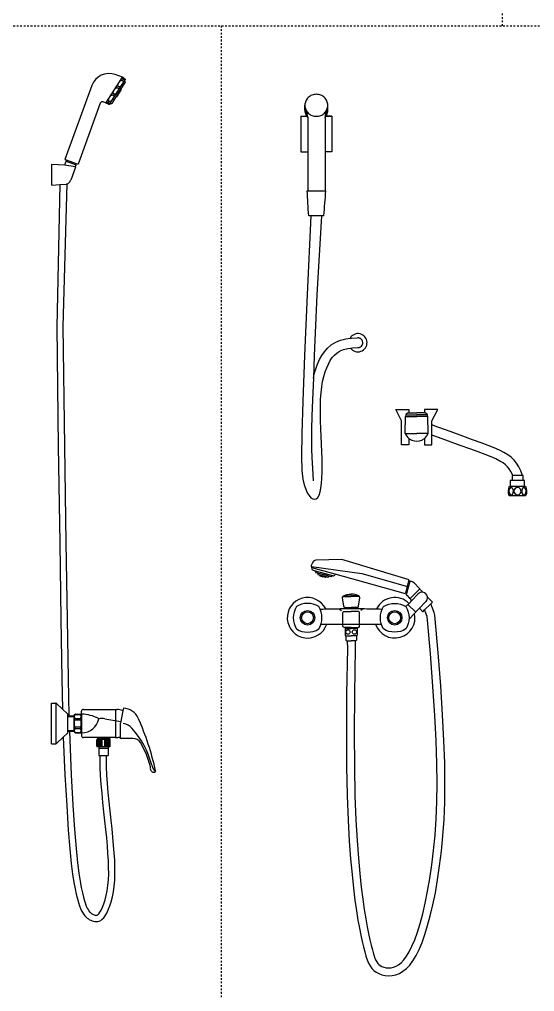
# Model space of a CAD drawing. Header units: inches. Extents: x -292 to 2932, y -132 to 3398.
# Drawn here: x 547.8 to 577.5, y 1055.6 to 1111.6 of the extents above; entities that cross this region are included whole.
import ezdxf

# ---------------------------------------------------------------- set-up
doc = ezdxf.new("R2010")
doc.units = ezdxf.units.IN
doc.header["$MEASUREMENT"] = 0
doc.linetypes.add('CENTER', pattern=[2, 1.25, -0.25, 0.25, -0.25])
doc.linetypes.add('DASHDOT2', pattern=[0.5, 0.25, -0.125, 0, -0.125])

# ---------------------------------------------------------------- blocks, each defined once
blk = doc.blocks.new('showerheads_and_shower_faucets')
at = {"color": 18, "linetype": 'DASHDOT2', "true_color": 0x000000, "transparency": 33554541}
for p, q in [((5115.3, 3386.4), (5115.3, 4796.1)), ((925.3, 3386.4), (7423.1, 3386.4)), ((4704.2, 3386.4), (4704.2, 1769.5))]:
    blk.add_line(p, q, dxfattribs=at)
at = {"color": 18, "true_color": 0x000000, "transparency": 33554541}
for p, q in [((4535.3, 3273.4), (4559.5, 3311.3)), ((4559.5, 3311.2), (4549.2, 3315)), ((4561.9, 3309.7), (4559.4, 3311.3)), ((4514.8, 3298.9), (4475.5, 3191.1)), ((4541.8, 3273), (4562.8, 3305.9)), ((4563.7, 3303.8), (4557.4, 3294)), ((4562.8, 3305.9), (4563.8, 3307.4)), ((4562.8, 3305.9), (4563.6, 3305)), ((4550.1, 3282.6), (4543.9, 3272.9)), ((4557.4, 3294), (4550.1, 3282.6)), ((4550.1, 3282.6), (4550.4, 3282.5)), ((4557.7, 3293.4), (4550.9, 3282.6)), ((4557.4, 3294), (4557.6, 3293.8)), ((4527.2, 3273.1), (4494.8, 3184.1)), ((4539.1, 3271.7), (4531.5, 3275.1)), ((4540.8, 3271.5), (4541.8, 3273)), ((4542.7, 3272.6), (4541.8, 3273)), ((4826.5, 3262.8), (4826.5, 3270.1)), ((4860, 3262.8), (4860, 3270.1)), ((4820.6, 3254), (4829.2, 3254)), ((4857.2, 3254), (4865.9, 3254)), ((4865.9, 3254), (4857.2, 3254)), ((4820.6, 3202.1), (4830.6, 3202.1)), ((4865.9, 3202.1), (4855.9, 3202.1)), ((4475.5, 3182.8), (4456.1, 3183.8)), ((4456.1, 3183.8), (4456.1, 3153.6)), ((4475.5, 3182.8), (4477, 3187.7)), ((4490.5, 3180.1), (4475.5, 3182.8)), ((4477.8, 3190), (4475.7, 3190.7)), ((4477, 3187.7), (4477.8, 3188.2)), ((4477.8, 3188.2), (4477.5, 3188.3)), ((4492.3, 3184.7), (4477.8, 3190)), ((4491.1, 3183.3), (4477.8, 3188.2)), ((4491.4, 3183.2), (4491.1, 3183.3)), ((4491.1, 3183.3), (4491.5, 3182.5)), ((4494.4, 3183.9), (4492.3, 3184.7)), ((4490.8, 3179.7), (4484, 3160.8)), ((4491.5, 3182.5), (4490.5, 3180.1)), ((4490.5, 3180.1), (4490.6, 3180.1)), ((4456.1, 3153.6), (4468, 3154.2)), ((4973.2, 2790.5), (4973.6, 2815.5)), ((4974.4, 2817.8), (4989.9, 2817.8)), ((4977.5, 2820.5), (4978.6, 2820.5)), ((4978.6, 2820.5), (4989.9, 2820.5)), ((5001.2, 2820.5), (4989.9, 2820.5)), ((5005.4, 2817.8), (4989.9, 2817.8)), ((5002.4, 2820.5), (5001.2, 2820.5)), ((5006.7, 2790.5), (5006.2, 2815.5)), ((4973.2, 2790.5), (4989.9, 2790.5)), ((5006.7, 2790.5), (4989.9, 2790.5)), ((4975.7, 2557.2), (4980.2, 2574.6)), ((4980.2, 2574.6), (4980.2, 2574.6)), ((4994.6, 2562.3), (4993.5, 2562.3)), ((4995.3, 2562.1), (4998.9, 2558.4)), ((4975.1, 2554.7), (4975.7, 2557.2)), ((4975.3, 2553.9), (4979.1, 2550)), ((4979.7, 2549.7), (4980.8, 2549.8)), ((4980.8, 2548.7), (4980.8, 2549.8)), ((4981, 2548), (4982.7, 2546.3)), ((4993.9, 2534.9), (4998.8, 2529.9)), ((4456.1, 2337), (4456.1, 2396.3)), ((4456.1, 2396.3), (4462.2, 2396.3)), ((4462.9, 2337.2), (4462.9, 2396.1)), ((4463.4, 2395.8), (4472.1, 2387.5)), ((4472.1, 2387.5), (4479.3, 2380.7)), ((4502.5, 2387.1), (4551.4, 2387.1)), ((4549.6, 2387.1), (4549.6, 2346.2)), ((4561.1, 2389.1), (4560.4, 2385.1)), ((4479.8, 2377.8), (4479.8, 2379.5)), ((4479.8, 2377.8), (4481.4, 2377.8)), ((4479.8, 2355.5), (4479.8, 2377.8)), ((4479.8, 2376.9), (4489.1, 2376.9)), ((4481.4, 2377.8), (4489.1, 2377.8)), ((4489.1, 2378.5), (4489.9, 2379.8)), ((4489.1, 2378.5), (4489.1, 2377.8)), ((4489.1, 2355.5), (4489.1, 2377.8)), ((4489.9, 2379.8), (4498.5, 2379.8)), ((4489.9, 2373.8), (4498.5, 2373.8)), ((4489.9, 2373.8), (4489.9, 2371.7)), ((4491.7, 2380.2), (4499.7, 2380.2)), ((4499.3, 2378.5), (4498.5, 2379.8)), ((4498.5, 2373.8), (4498.5, 2371.7)), ((4499.3, 2354.8), (4499.3, 2378.5)), ((4499.3, 2374.5), (4499.7, 2374.5)), ((4499.7, 2380.2), (4499.7, 2384.4)), ((4499.7, 2380.2), (4499.7, 2353.1)), ((4534, 2373.5), (4557.4, 2369.4)), ((4560.4, 2385.1), (4556.9, 2367)), ((4489.9, 2371.7), (4498.5, 2371.7)), ((4489.9, 2361.6), (4498.5, 2361.6)), ((4489.9, 2361.6), (4489.9, 2359.5)), ((4489.9, 2359.5), (4498.5, 2359.5)), ((4498.5, 2361.6), (4498.5, 2359.5)), ((4499.3, 2358.8), (4499.7, 2358.8)), ((4556.9, 2346.9), (4556.9, 2367)), ((4473, 2346.7), (4463.4, 2337.5)), ((4479.3, 2352.6), (4473, 2346.7)), ((4479.8, 2356.5), (4489.1, 2356.5)), ((4479.8, 2355.5), (4482, 2355.5)), ((4479.8, 2353.8), (4479.8, 2355.5)), ((4482, 2355.5), (4489.1, 2355.5)), ((4489.1, 2354.8), (4489.1, 2355.5)), ((4489.1, 2354.8), (4489.9, 2353.5)), ((4489.9, 2353.5), (4498.5, 2353.5)), ((4491.7, 2353.1), (4499.7, 2353.1)), ((4499.3, 2354.8), (4498.5, 2353.5)), ((4499.7, 2353.1), (4499.7, 2348.9)), ((4521.8, 2346.2), (4502.5, 2346.2)), ((4542.1, 2346.2), (4521.8, 2346.2)), ((4522.5, 2345.5), (4521.8, 2346.2)), ((4523.1, 2345.5), (4522.5, 2345.5)), ((4523.1, 2345.5), (4523.1, 2343.1)), ((4540.8, 2345.5), (4523.1, 2345.5)), ((4524.1, 2344.2), (4523.1, 2345.1)), ((4539.8, 2344.2), (4540.8, 2345.1)), ((4541.4, 2345.5), (4540.8, 2345.5)), ((4540.8, 2345.5), (4540.8, 2343.1)), ((4541.4, 2345.5), (4542.1, 2346.2)), ((4549.6, 2346.2), (4542.1, 2346.2)), ((4556.9, 2344.8), (4556.9, 2346.9)), ((4563.4, 2344.8), (4556.9, 2344.8)), ((4572.6, 2344.8), (4563.4, 2344.8)), ((4575, 2344.8), (4572.6, 2344.8)), ((4456.1, 2337), (4462.2, 2337)), ((4522.5, 2343.1), (4522, 2342.6)), ((4522, 2333.6), (4522, 2342.6)), ((4522, 2333.6), (4522.9, 2332.7)), ((4523.1, 2343.1), (4522.5, 2343.1)), ((4524.9, 2332.7), (4522.9, 2332.7)), ((4540.8, 2343.1), (4523.1, 2343.1)), ((4524, 2333.6), (4524, 2342.6)), ((4524.1, 2344.2), (4524.1, 2343.1)), ((4539.8, 2344.2), (4524.1, 2344.2)), ((4524.9, 2332.7), (4524.9, 2330.4)), ((4539, 2332.7), (4524.9, 2332.7)), ((4526, 2333.6), (4526, 2342.6)), ((4528, 2333.6), (4528, 2342.6)), ((4530, 2333.6), (4530, 2342.6)), ((4533.9, 2333.6), (4533.9, 2342.6)), ((4535.9, 2333.6), (4535.9, 2342.6)), ((4537.9, 2333.6), (4537.9, 2342.6)), ((4541, 2332.7), (4539, 2332.7)), ((4539, 2332.7), (4539, 2330.4)), ((4539.8, 2344.2), (4539.8, 2343.1)), ((4539.9, 2333.6), (4539.9, 2342.6)), ((4541.4, 2343.1), (4540.8, 2343.1)), ((4541.9, 2333.6), (4541, 2332.7)), ((4541.9, 2342.6), (4541.4, 2343.1)), ((4541.9, 2333.6), (4541.9, 2342.6)), ((4525.3, 2329.9), (4525.3, 2320)), ((4538.5, 2330.1), (4525.4, 2330.1)), ((4525.5, 2319.8), (4527.2, 2319.8)), ((4527.2, 2319.8), (4536.3, 2319.8)), ((4536.3, 2319.8), (4538.5, 2319.8)), ((4538.6, 2329.9), (4538.6, 2320))]:
    blk.add_line(p, q, dxfattribs=at)
at = {"color": 18, "linetype": 'CENTER', "true_color": 0x000000, "transparency": 33554541}
for p, q in [((4477.8, 3190), (4477.3, 3188.7)), ((4492.3, 3184.7), (4491.8, 3183.4))]:
    blk.add_line(p, q, dxfattribs=at)
at = {"color": 18, "linetype": 'Continuous', "true_color": 0x000000, "transparency": 33554541}
blk.add_line((4549.6, 2346.2), (4551.4, 2346.2), dxfattribs=at)
at = {"color": 18, "true_color": 0x000000, "transparency": 33554541}
for points in [[(4563.8, 3307.4, -0.228185), (4563.5, 3307.2, -0.088793), (4562.7, 3307.3, -0.045815), (4561.9, 3307.6, -0.034023), (4560.9, 3308.1, -0.034023), (4559.9, 3308.8, -0.045815), (4559.3, 3309.4, -0.088793), (4558.9, 3310.1, -0.228185), (4559, 3310.5, -0.228185), (4559.2, 3310.6, -0.088793), (4560, 3310.6, -0.045815), (4560.8, 3310.3, -0.034023)], [(4560.8, 3310.3, -0.034023), (4561.9, 3309.7, -0.034023)], [(4561.9, 3309.7, -0.034023), (4562.8, 3309, -0.045815), (4563.4, 3308.4, -0.088793), (4563.8, 3307.7, -0.228185), (4563.8, 3307.4, -0.228185)], [(4860, 3270.1, 0.101973), (4858.7, 3276.2, 0.099866), (4855.1, 3281.5, 0.097024), (4849.7, 3285, 0.095105), (4843.2, 3286.2, 0.095105), (4836.8, 3285, 0.097024), (4831.4, 3281.5, 0.099866), (4827.7, 3276.2, 0.101973), (4826.5, 3270.1, 0.101973)], [(4540.9, 3271.6, -0.025516), (4540.9, 3271.5, -0.228185), (4540.6, 3271.4, -0.088793), (4539.8, 3271.4, -0.045815), (4539, 3271.7, -0.001121), (4539, 3271.7, -0.034023)], [(4826.5, 3270.1, 0.101973), (4827.7, 3264, 0.099866), (4831.4, 3258.7, 0.097024), (4836.8, 3255.2, 0.095105), (4843.2, 3254, 0.095105), (4849.7, 3255.2, 0.097024), (4855.1, 3258.7, 0.099866), (4858.7, 3264, 0.101973), (4860, 3270.1, 0.101973)], [(4826.5, 3262.8, 0.101973), (4827.7, 3256.7, 0.047895), (4829.2, 3254, 0.097024)], [(4829.2, 3254, 0.034542), (4830.6, 3252.2, 0.097024)], [(4855.9, 3252.2, 0.034542), (4857.2, 3254, 0.101973)], [(4857.2, 3254, 0.047895), (4858.7, 3256.7, 0.101973), (4860, 3262.8, 0.059159)], [(4468, 3154.2), (4468.2, 3154.2), (4477.9, 3155), (4477.9, 3155, 0.008466), (4478.2, 3155.1)], [(4829.7, 3145.2), (4830.6, 3145.2, 0.009011)], [(4835.3, 3108.7), (4832, 3108.7, 0.003701), (4829.7, 3145.2, -1.075154)], [(4830.6, 3145.2), (4855.9, 3145.2, 0.009011)], [(4855.9, 3145.2), (4856.7, 3145.2, 0.009011), (4853.8, 3108.7), (4850.8, 3108.7, 0.003701)], [(4850.8, 3108.7), (4835.3, 3108.7, 0.003701)], [(5147.8, 2713.6), (5149.1, 2713.6, -0.210715), (5149.2, 2699.5), (5148.9, 2699.5), (5125.3, 2699.5, -0.191974), (5125.7, 2713.6), (5126.7, 2713.6, -0.212473)], [(5126.7, 2713.6), (5147.8, 2713.6, -0.212473)], [(4978.6, 2575.1), (4978.7, 2576.5), (4880.3, 2606.2), (4842.4, 2605.1, 0.252733), (4838.2, 2602.6), (4835.6, 2597.3, 0.47036), (4836.3, 2595.8, 0.317404)], [(4836.5, 2594.3), (4836.5, 2594.3), (4836.4, 2594.1, 0.414214), (4838.4, 2590.7), (4841.3, 2589.9, 0.414214)], [(4841.3, 2589.9), (4866.7, 2582.8, 0.414214)], [(4866.7, 2582.8), (4867.3, 2582.6, 0.414214)], [(4867.3, 2582.6, 0.414214), (4870.7, 2584.5), (4870.8, 2584.7)], [(4980.2, 2574.6, -0.22098), (4985.7, 2572.7), (4993.8, 2563.9, -0.492984), (4993.5, 2562.3, -1.413673)], [(4885.2, 2535.9, -0.208112), (4883.2, 2537.9), (4881.4, 2550.3, -0.312376), (4882.8, 2553.1, -0.119647), (4894.1, 2555.7, -1.325328)], [(4886, 2553.7, 0.01499), (4894.1, 2553, -5.679507)], [(4903, 2535.9, 0.208112), (4905, 2537.9), (4906.8, 2550.3, 0.312376), (4905.4, 2553.1, 0.119647), (4894.1, 2555.7, 1.325328)], [(4902.2, 2553.7, -0.01499), (4894.1, 2553, 5.679507)], [(4814, 2537.4, 0.281574), (4814, 2504.7, 3.55146)], [(4846.7, 2537.4, 0.281574), (4814, 2537.4, 3.55146)], [(4846.7, 2504.7, 0.281574), (4846.7, 2537.4, 3.55146)], [(4848.6, 2533.8, -0.00159), (4857, 2534, 0.018232)], [(4857, 2534, -0.005354), (4885.2, 2534.5, 0.018232)], [(4881.9, 2511.7), (4881.9, 2528.2, -0.414214), (4883.9, 2530.2), (4894.1, 2530.2)], [(4885.2, 2534.5, -0.00338), (4903, 2534.5, 0.018232)], [(4906.3, 2511.7), (4906.3, 2528.2, 0.414214), (4904.3, 2530.2), (4894.1, 2530.2)], [(4903, 2534.5, -0.005355), (4931.2, 2534.1, 0.018232)], [(4931.2, 2534.1, -0.00159), (4939.5, 2533.8, 0.018232)], [(4941.4, 2504.7, -0.281574), (4941.4, 2537.4, -3.55146)], [(4941.4, 2537.4, -0.281574), (4974.2, 2537.4, -3.55146)], [(4974.2, 2537.4, -0.281574), (4974.2, 2504.7, -3.55146)], [(4814, 2504.7, 0.281574), (4846.7, 2504.7, 3.55146)], [(4881.9, 2509), (4881.9, 2511.7, -0.414214)], [(4885.5, 2507), (4883.9, 2507, -0.414214), (4881.9, 2509)], [(4885.5, 2507.1), (4885.5, 2495.7, 0.414214), (4886.3, 2494.9), (4886.4, 2494.9)], [(4894.1, 2507), (4885.5, 2507, -0.414214)], [(4894.1, 2507), (4902.7, 2507, 0.414214)], [(4902.7, 2507.1), (4902.7, 2495.7, -0.414214), (4901.9, 2494.9), (4901.8, 2494.9)], [(4902.7, 2507), (4904.3, 2507, 0.414214), (4906.3, 2509)], [(4906.3, 2509), (4906.3, 2511.7, 0.414214)], [(4974.2, 2504.7, -0.281574), (4941.4, 2504.7, -3.55146)], [(4886.4, 2494.9), (4886.4, 2489.1, 0.414214), (4888, 2487.5), (4888.4, 2487.5)], [(4901.8, 2494.9), (4901.8, 2489.1, -0.414214), (4900.2, 2487.5), (4899.8, 2487.5)]]:
    blk.add_lwpolyline(points, format="xyb", dxfattribs=at)
for points in [[(4559.3, 3300.4, -0.054203), (4557.9, 3298.7, -0.068038), (4556.5, 3297.6, -0.105444), (4555, 3297.1, -0.167089), (4554, 3297.4, -0.167089), (4553.3, 3298.2, -0.105444), (4553.1, 3299.8, -0.068038), (4553.5, 3301.5, -0.054203), (4554.5, 3303.4, -0.054203), (4555.8, 3305.1, -0.068038), (4557.2, 3306.2, -0.105444), (4558.8, 3306.7, -0.167089), (4559.8, 3306.4, -0.167089), (4560.4, 3305.6, -0.105444), (4560.6, 3304, -0.068038), (4560.3, 3302.3, -0.054203)], [(4545.6, 3278.9, -0.054203), (4544.2, 3277.2, -0.068038), (4542.8, 3276.1, -0.105444), (4541.3, 3275.6, -0.167089), (4540.3, 3275.9, -0.167089), (4539.6, 3276.7, -0.105444), (4539.4, 3278.3, -0.068038), (4539.8, 3280, -0.054203), (4540.7, 3281.9, -0.054203), (4542.1, 3283.6, -0.068038), (4543.5, 3284.7, -0.105444), (4545, 3285.2, -0.167089), (4546, 3284.9, -0.167089), (4546.7, 3284.1, -0.105444), (4546.9, 3282.5, -0.068038), (4546.5, 3280.8, -0.054203)], [(4552.4, 3289.6, -0.054203), (4551.1, 3287.9, -0.068038), (4549.7, 3286.9, -0.105444), (4548.1, 3286.4, -0.167089), (4547.1, 3286.6, -0.167089), (4546.5, 3287.4, -0.105444), (4546.3, 3289, -0.068038), (4546.6, 3290.7, -0.054203), (4547.6, 3292.7, -0.054203), (4549, 3294.4, -0.068038), (4550.4, 3295.4, -0.105444), (4551.9, 3295.9, -0.167089), (4552.9, 3295.7, -0.167089), (4553.6, 3294.9, -0.105444), (4553.8, 3293.3, -0.068038), (4553.4, 3291.6, -0.054203)], [(4539.2, 3274.2, -0.034023), (4540.1, 3273.5, -0.045815), (4540.7, 3272.9, -0.088793), (4541.1, 3272.2, -0.228185), (4541.1, 3271.8, -0.228185), (4540.8, 3271.7, -0.088793), (4540, 3271.7, -0.045815), (4539.2, 3272, -0.034023), (4538.2, 3272.6, -0.034023), (4537.2, 3273.3, -0.045815), (4536.6, 3273.9, -0.088793), (4536.2, 3274.6, -0.228185), (4536.3, 3274.9, -0.228185), (4536.5, 3275.1, -0.088793), (4537.3, 3275, -0.045815), (4538.1, 3274.7, -0.034023)]]:
    blk.add_lwpolyline(points, format="xyb", close=True, dxfattribs=at)
for points in [[(4820.6, 3254), (4820.6, 3202.1)], [(4865.9, 3254), (4865.9, 3202.1)], [(4830.6, 3252.2), (4830.6, 3202.1)], [(4855.9, 3252.2), (4855.9, 3202.1)], [(4830.6, 3202.1), (4830.6, 3145.2)], [(4855.9, 3202.1), (4855.9, 3145.2)], [(4468, 3154.2), (4463.5, 2946.5), (4465.9, 2771.6), (4467.9, 2630.7), (4469.6, 2519), (4471.1, 2432), (4472.1, 2387.5)], [(4478.2, 3155.1), (4472.7, 2946.6), (4475, 2771.8), (4477, 2630.8), (4478.8, 2519.2), (4480.3, 2432.1), (4481.4, 2377.8)], [(4835.3, 3108.7), (4829.7, 2993.7), (4825.7, 2904.6), (4823.2, 2837.8), (4821.8, 2789.9), (4821.6, 2757.3), (4822.2, 2736.3), (4823.5, 2723.6), (4825.4, 2715.5), (4827.6, 2709), (4830, 2703.7), (4832.6, 2699.6), (4835.3, 2696.6), (4838, 2694.8), (4840.6, 2694.3), (4843.1, 2695), (4845.2, 2697.1), (4847.1, 2700.4), (4848.6, 2705), (4849.8, 2710.7), (4850.7, 2717.5), (4851.3, 2725.2), (4851.6, 2733.8), (4851.7, 2743.2), (4851.6, 2753.2), (4851.3, 2763.8), (4850.8, 2774.8), (4850.3, 2786.1), (4849.8, 2797.4), (4849.4, 2808.7), (4849.1, 2819.7), (4849.1, 2830.4), (4849.4, 2840.4), (4850, 2849.8), (4851, 2858.4), (4852.4, 2866.4), (4854.1, 2873.7), (4856, 2880.4), (4858.3, 2886.5), (4860.8, 2892), (4863.6, 2896.9), (4866.5, 2901.3), (4869.9, 2905.1), (4873.7, 2908.4), (4878, 2911.2), (4883.1, 2913.3), (4889.1, 2914.8), (4893.3, 2915.3)], [(4850.8, 3108.7), (4844, 2993), (4840, 2904), (4838.8, 2871.1), (4840.2, 2877.4), (4842.5, 2884.9), (4845.1, 2891.9), (4848, 2898.4), (4851.4, 2904.4), (4855.2, 2910), (4859.7, 2915.3), (4865.1, 2920), (4871.5, 2923.9), (4878.6, 2926.9), (4886.4, 2928.9), (4892.5, 2929.7)], [(4892.5, 2929.7), (4894.8, 2930), (4903.6, 2930.3)], [(4893.3, 2915.3), (4896, 2915.7), (4904, 2916)], [(4838.8, 2871.1), (4837.5, 2839.8), (4836.6, 2815.7), (4836.1, 2796.9), (4835.9, 2781.6), (4836.1, 2768.2), (4836.6, 2754.8), (4837.4, 2739.7), (4838.6, 2721.2)], [(4978.6, 2783.2), (4978.6, 2774), (4967.7, 2774), (4967.7, 2808.7), (4959.2, 2825.3), (4978.6, 2825.3)], [(4973.6, 2815.5), (4989.9, 2815.5)], [(4978.6, 2825.3), (4978.6, 2820.5)], [(5006.2, 2815.5), (4989.9, 2815.5)], [(5012.1, 2803), (5012.1, 2808.7), (5020.7, 2825.3), (5001.2, 2825.3)], [(5001.2, 2825.3), (5001.2, 2820.5)], [(5144.6, 2729.1), (5142.1, 2735.9), (5139.3, 2741.9), (5136.1, 2747.1), (5132.4, 2751.6), (5128.2, 2755.7), (5123.2, 2759.4), (5117.5, 2762.8), (5110.9, 2766.1), (5103.3, 2769.5), (5094.4, 2773), (5084, 2776.9), (5071.7, 2781.4), (5057.2, 2786.6), (5040.3, 2792.7), (5020.6, 2799.8), (5012.1, 2803)], [(5012.1, 2788.1), (5012.1, 2803)], [(5001.2, 2783.2), (5001.2, 2774), (5012.1, 2774), (5012.1, 2788.1)], [(5130.3, 2729.1), (5129.8, 2730.4), (5127.6, 2735), (5125.3, 2738.8), (5122.8, 2741.9), (5119.8, 2744.7), (5116.2, 2747.4), (5111.5, 2750.2), (5105.7, 2753.2), (5098.7, 2756.3), (5090.2, 2759.7), (5080, 2763.5), (5067.8, 2767.9), (5053.3, 2773.1), (5036.4, 2779.2), (5016.6, 2786.4), (5012.1, 2788.1)], [(5130.3, 2729.1), (5129.3, 2729.1), (5129.3, 2721.7)], [(5144.6, 2729.1), (5130.3, 2729.1)], [(5145.4, 2721.7), (5145.4, 2729.1), (5144.6, 2729.1)], [(5129.3, 2721.7), (5126.7, 2721.7), (5126.7, 2713.6)], [(5145.4, 2721.7), (5129.3, 2721.7)], [(5147.8, 2713.6), (5147.8, 2721.7), (5145.4, 2721.7)], [(4836.3, 2595.8), (4909.9, 2585.6), (4976.4, 2567)], [(4836.5, 2594.3), (4836.3, 2595.8)], [(4870.8, 2584.7), (4836.5, 2594.3)], [(4841.3, 2589.9), (4841.8, 2587.4), (4844.9, 2586.6)], [(4844.9, 2586.6), (4853.3, 2584.2)], [(4844.9, 2586.6), (4845.5, 2584.3), (4847.9, 2583.7)], [(4847.9, 2583.7), (4848.3, 2582.3), (4852.5, 2581.1)], [(4847.9, 2583.7), (4852.8, 2582.3)], [(4857.8, 2580.9), (4856.7, 2579.9), (4852.5, 2581.1)], [(4857.8, 2580.9), (4852.9, 2582.3)], [(4861.8, 2581.8), (4853.4, 2584.2)], [(4861.8, 2581.8), (4860.2, 2580.2), (4857.8, 2580.9)], [(4866.7, 2582.8), (4864.9, 2581), (4861.8, 2581.8)], [(4974, 2557.6), (4973.6, 2556), (4870.8, 2584.7)], [(4974, 2557.6), (4978.6, 2575.1)], [(4978.6, 2575.1), (4980.2, 2574.6)], [(4974, 2557.6), (4975.7, 2557.2)], [(4980.8, 2549.8), (4993.5, 2562.3)], [(4881.7, 2552), (4894.1, 2552)], [(4906.5, 2552), (4894.1, 2552)], [(4978.7, 2542.1), (4982.7, 2546.3)], [(4982.7, 2546.3), (4992, 2556)], [(4993.9, 2534.9), (5003.5, 2544.9)], [(5005.7, 2551.4), (5013.1, 2543.9)], [(5010.4, 2541.3), (5013.1, 2543.9)], [(4876.3, 2534.4), (4879.8, 2531.6)], [(4885.2, 2534.4), (4885.2, 2535.9)], [(4885.2, 2535.9), (4894.1, 2535.9)], [(4903, 2535.9), (4894.1, 2535.9)], [(4903, 2534.4), (4903, 2535.9)], [(4911.8, 2534.4), (4908.3, 2531.6)], [(4974.2, 2537.4), (4976.7, 2540.1)], [(4977.4, 2540.1), (4976.7, 2540.1)], [(4977.4, 2540.7), (4978.7, 2542.1)], [(4977.4, 2540.1), (4977.4, 2540.7)], [(4977.4, 2540.1), (4988.2, 2529.7)], [(4988.2, 2529.7), (4988.2, 2529)], [(4988.2, 2529.7), (4988.9, 2529.7)], [(4988.9, 2529.7), (4993.9, 2534.9)], [(4998.8, 2529.9), (5001.5, 2532.6)], [(5001.5, 2532.6), (5002, 2533)], [(5005.3, 2522.8), (5001.5, 2532.6)], [(5002, 2533), (5009.9, 2540.8)], [(5009.9, 2540.8), (5010.4, 2541.3)], [(5016.6, 2524.7), (5015.3, 2528.8), (5010.4, 2541.3)], [(4888.7, 2476.4), (4887.5, 2410), (4887.1, 2352.6), (4887.4, 2303.3), (4888.2, 2261.2), (4889.6, 2225.3), (4891.3, 2194.8), (4893.2, 2168.6), (4895.4, 2146), (4897.5, 2126), (4899.7, 2108.3), (4901.9, 2092.8), (4904.1, 2079.3), (4906.2, 2067.4), (4908.3, 2057.1), (4910.3, 2048), (4912.2, 2040), (4914, 2033), (4915.8, 2026.7), (4917.6, 2021.2), (4919.5, 2016.4), (4921.7, 2012.3), (4924.2, 2008.7), (4927.1, 2005.7), (4930.5, 2003.1), (4934.4, 2001), (4938.8, 1999.4), (4943.6, 1998.3), (4948.7, 1997.9), (4954, 1998.3), (4959.3, 1999.4), (4964.7, 2001.4), (4969.9, 2004.4), (4975, 2008.5), (4979.8, 2013.6), (4984.5, 2019.9), (4989, 2027.4), (4993.4, 2036.3), (4997.7, 2046.4), (5001.8, 2058), (5005.8, 2071.1), (5009.8, 2085.7), (5013.6, 2101.7), (5017.2, 2119.3), (5020.5, 2138.1), (5023.5, 2158.4), (5026.1, 2179.9), (5028.2, 2202.6), (5029.9, 2226.5), (5030.9, 2251.7), (5031.3, 2278.8), (5030.9, 2308.5), (5029.8, 2341.7), (5027.9, 2379.2), (5025.1, 2421.7), (5021.4, 2469.9), (5016.6, 2524.7)], [(4900.1, 2476.2), (4898.9, 2409.9), (4898.5, 2352.6), (4898.8, 2303.5), (4899.7, 2261.5), (4901, 2225.9), (4902.7, 2195.5), (4904.6, 2169.6), (4906.7, 2147.1), (4908.9, 2127.3), (4911.1, 2109.9), (4913.2, 2094.6), (4915.4, 2081.2), (4917.5, 2069.6), (4919.5, 2059.4), (4921.5, 2050.6), (4923.3, 2042.8), (4925.1, 2035.9), (4926.7, 2030), (4928.3, 2025.2), (4929.9, 2021.2), (4931.5, 2018.2), (4933.1, 2016), (4934.7, 2014.3), (4936.7, 2012.8), (4939.1, 2011.5), (4942, 2010.4), (4945.3, 2009.7), (4948.8, 2009.4), (4952.4, 2009.6), (4956.1, 2010.4), (4959.8, 2011.8), (4963.5, 2013.9), (4967.2, 2016.9), (4971, 2021), (4975, 2026.3), (4979, 2032.9), (4983, 2041), (4987, 2050.6), (4990.9, 2061.6), (4994.8, 2074.3), (4998.7, 2088.5), (5002.4, 2104.2), (5005.9, 2121.4), (5009.2, 2140), (5012.2, 2159.9), (5014.7, 2181.1), (5016.8, 2203.5), (5018.4, 2227.1), (5019.4, 2252), (5019.8, 2278.8), (5019.5, 2308.3), (5018.4, 2341.3), (5016.5, 2378.5), (5013.7, 2420.8), (5009.9, 2469), (5005.3, 2522.8)], [(4978.7, 2519.1), (4986.7, 2527.5)], [(4986.7, 2527.5), (4988.2, 2529)], [(4849.9, 2511.7), (4858.4, 2511.7)], [(4858.4, 2511.7), (4881.9, 2511.7)], [(4881.9, 2511.7), (4906.3, 2511.7)], [(4885.4, 2505.5), (4894.1, 2505.5)], [(4902.8, 2505.5), (4894.1, 2505.5)], [(4906.3, 2511.7), (4929.7, 2511.7)], [(4929.7, 2511.7), (4938.3, 2511.7)], [(4886.4, 2494.9), (4894.1, 2494.9)], [(4888.4, 2487.5), (4888.7, 2476.4)], [(4888.4, 2487.5), (4894.1, 2487.5)], [(4901.8, 2494.9), (4894.1, 2494.9)], [(4899.8, 2487.5), (4894.1, 2487.5)], [(4899.8, 2487.5), (4900.1, 2476.2)], [(4473, 2346.7), (4475.6, 2291.3), (4478.1, 2246.5), (4480.4, 2210.9), (4482.6, 2183.2), (4484.7, 2162.1), (4486.7, 2146.3), (4488.6, 2134.4), (4490.4, 2125), (4492.1, 2117.2), (4493.7, 2110.5), (4495.3, 2104.8), (4496.8, 2100), (4498.4, 2096), (4499.9, 2092.6), (4501.5, 2089.8), (4503, 2087.4), (4504.7, 2085.4), (4506.4, 2083.6), (4508.1, 2082.1), (4509.9, 2080.9), (4511.7, 2079.8), (4513.6, 2078.9), (4515.5, 2078.3), (4517.5, 2077.7), (4519.5, 2077.3), (4521.5, 2077.1), (4523.6, 2077.2), (4525.7, 2077.7), (4527.9, 2078.8), (4530.1, 2080.4), (4532.3, 2082.7), (4534.5, 2085.7), (4536.8, 2089.6), (4539, 2094.4), (4541.1, 2099.9), (4543.1, 2106.1), (4544.9, 2113.1), (4546.4, 2120.6), (4547.6, 2128.8), (4548.4, 2137.5), (4548.7, 2146.7), (4548.7, 2156.4), (4548.4, 2166.6), (4547.7, 2177.3), (4546.8, 2188.5), (4545.7, 2200.2), (4544.4, 2212.5), (4543.1, 2225.3), (4541.7, 2238.5), (4540.3, 2252), (4539, 2265.5), (4537.9, 2278.7), (4537, 2291.4), (4536.4, 2303.3), (4536.2, 2314), (4536.3, 2319.8)], [(4482, 2355.5), (4484.8, 2291.7), (4487.2, 2247), (4489.6, 2211.5), (4491.8, 2184), (4493.8, 2163.1), (4495.8, 2147.6), (4497.6, 2135.9), (4499.4, 2126.9), (4501, 2119.2), (4502.6, 2112.8), (4504.1, 2107.4), (4505.5, 2103), (4506.8, 2099.5), (4508.1, 2096.7), (4509.3, 2094.6), (4510.5, 2092.9), (4511.6, 2091.4), (4512.7, 2090.3), (4513.8, 2089.4), (4514.8, 2088.6), (4515.9, 2088), (4517.1, 2087.5), (4518.3, 2087), (4519.6, 2086.6), (4520.8, 2086.4), (4521.7, 2086.3), (4522.2, 2086.3), (4522.6, 2086.4), (4523.1, 2086.7), (4524, 2087.3), (4525.2, 2088.6), (4526.8, 2090.7), (4528.6, 2093.9), (4530.5, 2098), (4532.5, 2102.9), (4534.3, 2108.7), (4535.9, 2115.1), (4537.3, 2122.2), (4538.5, 2129.9), (4539.2, 2138.1), (4539.6, 2146.9), (4539.5, 2156.2), (4539.2, 2166.1), (4538.5, 2176.6), (4537.7, 2187.7), (4536.6, 2199.4), (4535.3, 2211.5), (4533.9, 2224.3), (4532.5, 2237.6), (4531.1, 2251.1), (4529.8, 2264.6), (4528.5, 2277.9), (4527.5, 2290.7), (4527.3, 2302.7), (4527.1, 2313.8), (4527.2, 2319.8)]]:
    blk.add_lwpolyline(points, dxfattribs=at)
for points in [[(5128.1, 2700.7, 0), (5129.9, 2701.5, 0), (5131.1, 2703.9, 0), (5131.3, 2706.9, 0), (5130.6, 2709.7, 0), (5129, 2711.4, 0), (5127.2, 2711.4, 0), (5125.7, 2709.7, 0), (5124.9, 2706.9, 0), (5125.2, 2703.9, 0), (5126.4, 2701.5, 0), (5128.1, 2700.7, 0)], [(5142.8, 2706.1, 0), (5141.9, 2709, 0), (5139.6, 2710.9, 0), (5136.5, 2711.4, 0), (5133.7, 2710.1, 0), (5132, 2707.6, 0), (5132, 2704.6, 0), (5133.7, 2702.1, 0), (5136.5, 2700.8, 0), (5139.6, 2701.2, 0), (5141.9, 2703.2, 0), (5142.8, 2706.1, 0)], [(5146.8, 2700.7, 0), (5148.5, 2701.5, 0), (5149.7, 2703.9, 0), (5150, 2706.9, 0), (5149.2, 2709.7, 0), (5147.7, 2711.4, 0), (5145.8, 2711.4, 0), (5144.3, 2709.7, 0), (5143.6, 2706.9, 0), (5143.8, 2703.9, 0), (5145, 2701.5, 0), (5146.8, 2700.7, 0)]]:
    blk.add_polyline3d(points, dxfattribs=at)
for centre, radius in [((4830.3, 2521.1), 10.6), ((4830.3, 2521.1), 8.64), ((4957.8, 2521.1), 10.6), ((4957.8, 2521.1), 8.64), ((4889.4, 2500.3), 3.2), ((4898.8, 2500.3), 3.2)]:
    blk.add_circle(centre, radius, dxfattribs=at)
for centre, radius, start, end in [((4540, 3289.7), 26.9, 70, 160), ((4562.8, 3304.3), 1.01, 327.3819, 38.5106), ((4550.6, 3282.8), 0.336, 239.9703, 327.3819), ((4557.5, 3293.5), 0.336, 327.3819, 59.9703), ((4530.3, 3272), 3.36, 70, 160), ((4543.1, 3273.5), 1.01, 245.8372, 327.3819), ((5138.8, 3331.5), 318.3, 192.3222, 194.4247), ((4547.6, 3331.5), 318.3, 345.5753, 347.6778), ((4475.9, 3191), 0.336, 160, 250), ((4477.6, 3188.6), 0.336, 160, 250), ((4491.5, 3183.5), 0.336, 250, 340), ((4494.5, 3184.3), 0.336, 250, 340), ((4490.5, 3179.8), 0.336, 340, 80), ((4475.1, 3164), 9.4, 289.3235, 340), ((4904, 2923.1), 13.3, 215.6594, 150.0035), ((4904, 2923.1), 7.16, 270, 93.6974), ((4978.9, 2815.4), 5.28, 105.4428, 178.9933), ((5001, 2815.4), 5.28, 1.0067, 74.5572), ((4989.9, 2797.4), 18.1, 202.193, 231.4486), ((4989.9, 2797.4), 18.1, 308.5514, 337.807), ((4989.9, 2797.4), 18.1, 231.4486, 247.6933), ((4989.9, 2797.4), 18.1, 247.6933, 294.4173), ((4989.9, 2797.4), 18.1, 294.4173, 308.5514), ((4997.8, 2550.5), 7.98, 81.9543, 136.1113), ((4994.6, 2561.4), 0.87, 44.5145, 92.6233), ((4997.8, 2550.5), 7.98, 7.0746, 81.9543), ((4830.3, 2521.1), 29.6, 25.9781, 341.5868), ((4957.8, 2521.1), 29.6, 45.2437, 153.9861), ((4975.9, 2554.5), 0.87, 165.4427, 224.5145), ((4979.7, 2550.6), 0.87, 224.5145, 272.6233), ((4981.6, 2548.6), 0.87, 176.4057, 224.5145), ((4997.8, 2550.5), 7.98, 316.1113, 7.0746), ((4957.8, 2521.1), 29.6, 198.4132, 12.4841), ((4462.2, 2394.6), 1.69, 46.4688, 90), ((4502.5, 2384.4), 2.78, 90, 180), ((4551.4, 2366.7), 20.5, 64.1728, 90), ((4559.4, 2363.6), 25.6, 24.2807, 86.2017), ((4478.1, 2379.5), 1.69, 0, 46.4688), ((4495.5, 2376.8), 6.35, 152.2042, 207.7958), ((4491.7, 2376), 4.23, 90, 115.093), ((4492.9, 2376.8), 6.35, 332.2042, 27.7958), ((4498.5, 2322.7), 57.5, 62.7053, 88.7766), ((4500.2, 2378.5), 25.4, 270, 348.2647), ((4524.7, 2373.4), 0.423, 348.2647, 62.7053), ((4529.6, 2348.5), 25.4, 80, 100.3279), ((4232.6, 2216.1), 384.2, 12.221, 24.2807), ((4507.1, 2366.7), 18, 163.5736, 196.4264), ((4495.5, 2356.5), 6.35, 152.2042, 208.0385), ((4481.3, 2366.7), 18, 343.5736, 16.4264), ((4492.9, 2356.5), 6.35, 332.2042, 27.7958), ((4557.5, 2345.6), 21.3, 41.9282, 79.9974), ((4476.2, 2272.6), 130.6, 14.6018, 41.9282), ((4478.1, 2353.8), 1.69, 313.5312, 0), ((4491.7, 2357.3), 4.23, 244.907, 270), ((4502.5, 2348.9), 2.78, 180, 270), ((4551.4, 2366.7), 20.5, 270, 285.4029), ((4575, 2332), 12.8, 30.9997, 90), ((4462.2, 2338.7), 1.69, 270, 313.5312), ((4525.2, 2330.4), 0.259, 180, 250.5288), ((4525, 2329.9), 0.259, 0, 70.5288), ((4538.9, 2329.9), 0.259, 109.4712, 180), ((4538.7, 2330.4), 0.259, 289.4712, 0), ((4476.2, 2272.6), 128.1, 13.8661, 30.9997), ((4525.5, 2320), 0.172, 180, 270), ((4538.5, 2320), 0.172, 270, 0), ((4596.3, 2302.3), 4.27, 348.3558, 13.8661), ((4623.2, 2310.9), 21.3, 194.6018, 223.8406), ((4605.5, 2300.4), 5.12, 168.3558, 284.4775), ((4606.4, 2297.1), 1.71, 284.4775, 12.221)]:
    blk.add_arc(centre, radius, start, end, dxfattribs=at)

msp = doc.modelspace()

# ---------------------------------------------------------------- block references
at = {"transparency": 33554541, "xscale": 0.03937007874015748, "yscale": 0.03937007874015748, "zscale": 0.03937007874015748}
msp.add_blockref('showerheads_and_shower_faucets', (374.26515, 977.88024), dxfattribs=at)

doc.saveas('drawing.dxf')
